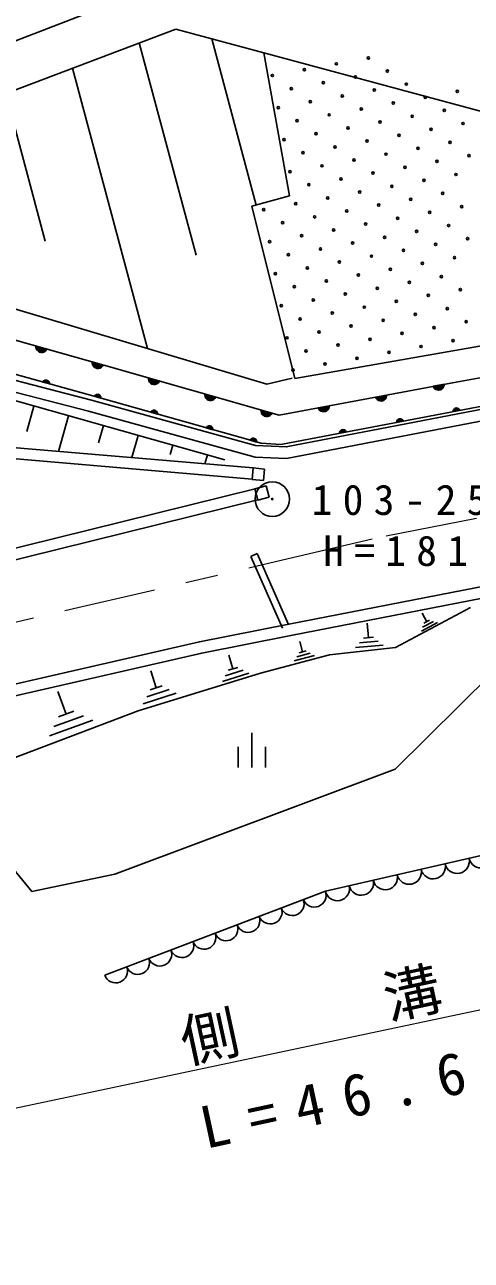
# Model space of a CAD drawing. Units: millimetres, scale not verified. Extents: x -61820 to 680000, y 20000 to 380000.
# Drawn here: x 336683 to 356080, y 296199 to 349820 of the extents above; entities that cross this region are included whole.
import ezdxf

# ---------------------------------------------------------------- set-up
doc = ezdxf.new("R2010")
doc.units = ezdxf.units.MM
doc.header["$LTSCALE"] = 1000
doc.linetypes.add('USER1', pattern=[8.2, 4, -1.4, 1.4, -1.4])
for name, color, linetype, lineweight in [('M-BGD', 7, 'Continuous', 25), ('M-BMK', 2, 'USER1', 13), ('M-BMK-SRVR', 3, 'Continuous', 25), ('M-STR-HTXT', 7, 'Continuous', 13), ('M-STR-STR3', 7, 'Continuous', 25)]:
    doc.layers.add(name, color=color, linetype=linetype, lineweight=lineweight)
doc.styles.add('ＭＳ ゴシック', font='')
doc.styles.get('ＭＳ ゴシック').set_extended_font_data('MS Gothic')

msp = doc.modelspace()

# ---------------------------------------------------------------- linework, layer by layer
at = {"layer": 'M-BGD'}
for p, q in [((347070, 348600), (343249, 349629)), ((344804, 349210), (346736, 341992)), ((341660, 349028), (344125, 339819)), ((338760, 347930), (342017, 335765)), ((335861, 346833), (337577, 340422)), ((339453, 333042), (333205, 334665)), ((337085, 333272), (336775, 332171)), ((346688, 331054), (339453, 333042)), ((338592, 332847), (338157, 331303)), ((340099, 332423), (339887, 331671)), ((341606, 331998), (341335, 331036)), ((343113, 331574), (342999, 331171)), ((346709, 331553), (348069, 331495)), ((334015, 331171), (346567, 330093)), ((344620, 331150), (344513, 330768)), ((346499, 326745), (346774, 326866)), ((347880, 323632), (346499, 326745)), ((348135, 323798), (346774, 326866)), ((354617, 323876), (353911, 323498)), ((354143, 323913), (353947, 324279)), ((353964, 323671), (354443, 323928)), ((354270, 323981), (354016, 323845)), ((351614, 323223), (351561, 323845)), ((348753, 322607), (348633, 323059)), ((352245, 322892), (351050, 322789)), ((351225, 322997), (352037, 323067)), ((351830, 323242), (351399, 323205)), ((345727, 321868), (345542, 322464)), ((349262, 322444), (348393, 322213)), ((348495, 322389), (349086, 322546)), ((348910, 322648), (348597, 322565)), ((342394, 321039), (342155, 321782)), ((345394, 321564), (346173, 321805)), ((345933, 321932), (345520, 321804)), ((346413, 321679), (345267, 321323)), ((338483, 319903), (338128, 320881)), ((343255, 320813), (341828, 320352)), ((341983, 320654), (342953, 320968)), ((342651, 321122), (342137, 320956)), ((339641, 319643), (337761, 318960)), ((337953, 319370), (339231, 319834)), ((338821, 320026), (338145, 319780)), ((346547, 319083), (346547, 317583)), ((345947, 318483), (345947, 317583)), ((347147, 318483), (347147, 317583))]:
    msp.add_line(p, q, dxfattribs=at)
for points in [[(317087, 339490), (318705, 342354), (345557, 352703)], [(315755, 337270), (316901, 339657), (343249, 349629)], [(297473, 336374), (298881, 336685), (299394, 336798), (301397, 337030), (303406, 337092), (305363, 336978), (307395, 336694), (309345, 336226), (311221, 335576), (313069, 334809), (316561, 333041), (318349, 332181), (320157, 331422), (322166, 330834), (324294, 330487), (326255, 330349), (328167, 330465), (333913, 331660), (346606, 330592)], [(348039, 331503), (367771, 335288), (378584, 336414)], [(378609, 335906), (367847, 334794), (348048, 330995), (346688, 331054)], [(333331, 335149), (339577, 333527), (346709, 331553)], [(345374, 330937), (333318, 334333), (326067, 333352), (322267, 333601), (318038, 334707)], [(143451, 296695), (157798, 298315), (167070, 299733), (177234, 302032), (186330, 304893), (194290, 307668), (199568, 309131), (204438, 310949), (214063, 314497), (221451, 316123), (230560, 316445), (239006, 315393), (242804, 314481), (252868, 311913), (262787, 310858), (264837, 310946), (268709, 311502), (272613, 312417), (287547, 318016), (295235, 319454), (306615, 322144), (317439, 324708), (322338, 323663), (346688, 329682)], [(346808, 329196), (322346, 323150), (317444, 324196), (306731, 321657), (295339, 318965), (287682, 317532), (272758, 311938), (268802, 311010), (264883, 310447), (262771, 310356), (252779, 311420), (242684, 313996), (238917, 314900), (230538, 315944), (221514, 315625), (214204, 314016), (204611, 310480), (199722, 308655), (194440, 307191), (186487, 304418), (177364, 301549), (167163, 299241), (157863, 297819), (143508, 296199)], [(322609, 318081), (344268, 323042), (348148, 323800), (368235, 327709)], [(368309, 327214), (348244, 323310), (344372, 322553), (322721, 317594)], [(332620, 317524), (336998, 312197), (340603, 312949), (352771, 317508), (361159, 325796)], [(356038, 324532), (352790, 322787), (349923, 322473), (346920, 321676), (341614, 320042), (336160, 317970), (326460, 316622), (325486, 318091)]]:
    msp.add_lwpolyline(points, dxfattribs=at)
for points in [[(347099, 330539), (346612, 330586), (346565, 330088), (347053, 330042)], [(347295, 329314), (347168, 329805), (346684, 329679), (346812, 329188)]]:
    msp.add_lwpolyline(points, close=True, dxfattribs=at)
at = {"layer": 'M-BMK'}
for p, q in [((352377, 327642), (367680, 330611)), ((347878, 326594), (352377, 327642)), ((282524, 311377), (347878, 326594))]:
    msp.add_line(p, q, dxfattribs=at)
at = {"layer": 'M-BMK-SRVR'}
for radius in [750, 30]:
    msp.add_circle((347436, 329234), radius, dxfattribs=at)
at = {"layer": 'M-STR-HTXT'}
msp.add_line((326284, 300702), (371880, 310324), dxfattribs=at)
at = {"layer": 'M-STR-STR3'}
for p, q in [((337181, 335840), (337624, 335715)), ((337606, 335689), (337183, 335809)), ((337184, 335777), (337588, 335663)), ((337551, 335642), (337205, 335740)), ((337226, 335703), (337514, 335621)), ((339640, 333711), (333302, 335464)), ((337458, 335606), (337266, 335660)), ((339626, 335149), (340068, 335024)), ((367787, 335408), (347814, 331609)), ((340051, 334998), (339627, 335117)), ((339629, 335086), (340033, 334972)), ((339996, 334951), (339649, 335049)), ((339670, 335012), (339959, 334930)), ((339903, 334915), (339710, 334969)), ((337485, 334333), (337750, 334258)), ((337745, 334284), (337503, 334353)), ((337527, 334371), (337735, 334312)), ((337718, 334342), (337557, 334388)), ((337596, 334395), (337688, 334369)), ((342069, 334453), (342511, 334327)), ((342493, 334301), (342070, 334421)), ((342072, 334390), (342476, 334275)), ((342439, 334254), (342092, 334353)), ((342113, 334316), (342401, 334233)), ((342345, 334218), (342153, 334273)), ((354442, 334101), (354894, 334186)), ((354889, 334155), (354457, 334073)), ((354472, 334046), (354885, 334123)), ((354861, 334088), (354507, 334022)), ((339725, 333713), (339990, 333637)), ((339985, 333664), (339743, 333733)), ((339767, 333751), (339974, 333692)), ((339958, 333721), (339796, 333767)), ((339836, 333775), (339928, 333749)), ((344512, 333756), (344954, 333630)), ((344936, 333603), (344513, 333724)), ((344515, 333692), (344919, 333577)), ((344881, 333557), (344535, 333656)), ((344556, 333618), (344844, 333536)), ((344788, 333521), (344596, 333576)), ((351945, 333631), (352397, 333716)), ((352393, 333685), (351960, 333604)), ((351976, 333576), (352388, 333654)), ((352365, 333619), (352011, 333552)), ((352046, 333528), (352340, 333584)), ((352297, 333545), (352100, 333508)), ((354542, 333998), (354837, 334053)), ((354794, 334015), (354597, 333978)), ((342180, 333024), (342445, 332946)), ((342440, 332973), (342199, 333043)), ((342223, 333061), (342430, 333001)), ((342414, 333030), (342252, 333078)), ((342292, 333085), (342384, 333058)), ((346955, 333059), (347397, 332932)), ((347379, 332906), (346956, 333027)), ((346957, 332995), (347361, 332880)), ((349448, 333162), (349900, 333247)), ((349896, 333216), (349464, 333134)), ((349479, 333107), (349892, 333184)), ((349868, 333149), (349514, 333083)), ((349549, 333059), (349844, 333114)), ((349800, 333076), (349604, 333039)), ((355296, 333057), (355567, 333108)), ((355551, 333130), (355303, 333083)), ((355316, 333110), (355528, 333150)), ((355500, 333169), (355335, 333138)), ((355367, 333162), (355462, 333180)), ((347324, 332859), (346978, 332958)), ((346999, 332921), (347287, 332839)), ((347231, 332824), (347039, 332879)), ((352842, 332590), (353113, 332642)), ((353096, 332663), (352849, 332616)), ((352862, 332643), (353074, 332683)), ((353046, 332702), (352881, 332671)), ((352913, 332695), (353007, 332713)), ((344581, 332349), (344846, 332272)), ((344841, 332298), (344599, 332369)), ((344623, 332387), (344830, 332326)), ((344814, 332356), (344653, 332403)), ((344693, 332410), (344785, 332383)), ((350364, 332119), (350635, 332171)), ((350619, 332192), (350371, 332145)), ((350384, 332171), (350596, 332212)), ((350568, 332231), (350403, 332200)), ((350435, 332224), (350530, 332242)), ((346486, 331814), (346751, 331736)), ((346746, 331762), (346504, 331833)), ((346528, 331851), (346736, 331791)), ((346719, 331820), (346558, 331868)), ((346598, 331875), (346690, 331848))]:
    msp.add_line(p, q, dxfattribs=at)
for points in [[(376197, 339102), (369997, 338242), (348420, 334473), (346553, 341941), (348178, 342396), (347070, 348600)], [(378462, 338855), (376197, 339102), (372772, 339236), (362763, 344372), (347070, 348600)], [(348295, 334475), (347205, 334223), (334388, 338033)], [(333744, 336843), (340119, 335041), (347728, 332869), (355256, 334285), (367372, 336479), (371545, 336996), (378518, 337728)], [(347814, 331609), (346950, 331657), (339640, 333711)], [(360849, 315901), (357021, 313875), (349740, 312220), (340159, 308571)]]:
    msp.add_lwpolyline(points, dxfattribs=at)
for points in [[(337651, 335738), (337616, 335686), (337573, 335646), (337512, 335612), (337455, 335596), (337392, 335593), (337315, 335615), (337263, 335651), (337223, 335693), (337188, 335755), (337173, 335811), (337170, 335874)], [(340096, 335047), (340060, 334995), (340018, 334955), (339956, 334920), (339900, 334905), (339837, 334902), (339760, 334924), (339707, 334960), (339668, 335002), (339633, 335064), (339618, 335120), (339615, 335183)], [(337467, 334313), (337488, 334345), (337514, 334369), (337551, 334389), (337585, 334399), (337623, 334400), (337669, 334387), (337700, 334365), (337724, 334340), (337745, 334303), (337754, 334269), (337755, 334231)], [(342539, 334350), (342503, 334298), (342461, 334258), (342399, 334224), (342342, 334208), (342279, 334206), (342202, 334228), (342150, 334263), (342110, 334306), (342076, 334368), (342061, 334424), (342058, 334487)], [(354908, 334219), (354899, 334157), (354879, 334102), (354839, 334043), (354795, 334005), (354740, 333974), (354661, 333959), (354599, 333968), (354544, 333988), (354486, 334028), (354447, 334071), (354416, 334127)], [(339707, 333693), (339728, 333725), (339754, 333748), (339791, 333769), (339824, 333778), (339862, 333780), (339908, 333767), (339940, 333745), (339964, 333720), (339984, 333682), (339993, 333649), (339995, 333611)], [(344982, 333653), (344946, 333601), (344903, 333561), (344842, 333526), (344785, 333511), (344722, 333508), (344645, 333530), (344593, 333566), (344553, 333609), (344519, 333671), (344504, 333727), (344501, 333790)], [(352411, 333750), (352403, 333687), (352382, 333632), (352342, 333574), (352299, 333535), (352243, 333504), (352165, 333490), (352102, 333498), (352048, 333518), (351989, 333558), (351950, 333602), (351920, 333657)], [(342162, 333004), (342184, 333035), (342209, 333059), (342247, 333080), (342280, 333088), (342318, 333090), (342364, 333076), (342396, 333054), (342419, 333029), (342440, 332992), (342448, 332958), (342450, 332920)], [(347425, 332956), (347389, 332903), (347346, 332864), (347284, 332829), (347228, 332814), (347165, 332811), (347088, 332833), (347036, 332869), (346996, 332911), (346962, 332973), (346946, 333030), (346944, 333093)], [(349914, 333280), (349906, 333217), (349886, 333163), (349846, 333105), (349802, 333066), (349747, 333035), (349668, 333020), (349606, 333029), (349551, 333049), (349493, 333089), (349454, 333132), (349423, 333188)], [(355289, 333031), (355294, 333068), (355306, 333101), (355329, 333136), (355355, 333160), (355389, 333178), (355436, 333187), (355473, 333182), (355506, 333170), (355541, 333146), (355565, 333120), (355583, 333087)], [(352834, 332564), (352840, 332602), (352851, 332635), (352875, 332670), (352902, 332693), (352935, 332712), (352982, 332721), (353019, 332715), (353052, 332704), (353087, 332680), (353111, 332654), (353129, 332620)], [(344563, 332330), (344584, 332361), (344610, 332384), (344647, 332405), (344681, 332414), (344719, 332415), (344765, 332402), (344796, 332380), (344820, 332354), (344840, 332317), (344849, 332283), (344850, 332245)], [(350356, 332093), (350362, 332131), (350374, 332163), (350397, 332199), (350423, 332222), (350457, 332240), (350504, 332249), (350541, 332244), (350574, 332232), (350609, 332208), (350633, 332182), (350651, 332149)], [(346468, 331794), (346489, 331825), (346515, 331849), (346552, 331869), (346586, 331878), (346624, 331880), (346670, 331866), (346701, 331844), (346725, 331819), (346745, 331781), (346754, 331748), (346756, 331710)]]:
    msp.add_lwpolyline(points, close=True, dxfattribs=at)
for centre in [(350221, 348123), (351612, 348377), (347439, 347616), (348830, 347870), (351044, 347555), (352435, 347808), (348261, 347047), (349652, 347301), (351866, 346986), (353258, 347240), (355471, 346925), (349084, 346478), (350475, 346732), (352689, 346417), (354080, 346671), (347693, 346225), (349906, 345910), (351298, 346163), (353511, 345848), (354903, 346102), (348515, 345656), (350729, 345341), (352120, 345595), (354334, 345280), (355725, 345533), (347946, 344833), (349338, 345087), (351551, 344772), (352943, 345026), (348769, 344265), (350160, 344518), (352374, 344203), (353765, 344457), (355156, 344711), (349591, 343696), (350983, 343950), (354588, 343888), (355979, 344142), (348200, 343442), (351805, 343381), (353196, 343635), (355410, 343320), (349023, 342873), (350414, 343127), (352628, 342812), (354019, 343066), (349845, 342305), (351236, 342558), (353450, 342243), (354841, 342497), (347063, 341797), (348454, 342051), (350668, 341736), (352059, 341990), (354273, 341675), (355664, 341928), (347885, 341228), (349276, 341482), (351490, 341167), (352881, 341421), (355095, 341106), (348708, 340660), (350099, 340913), (352313, 340598), (353704, 340852), (355918, 340537), (347316, 340406), (349530, 340091), (350921, 340345), (353135, 340030), (354526, 340283), (348139, 339837), (350353, 339522), (351744, 339776), (353958, 339461), (355349, 339715), (347570, 339015), (348961, 339268), (351175, 338953), (352566, 339207), (354780, 338892), (348393, 338446), (349784, 338700), (351998, 338385), (353389, 338638), (355603, 338323), (349215, 337877), (350606, 338131), (352820, 337816), (354211, 338070), (347824, 337623), (350038, 337308), (351429, 337562), (353643, 337247), (355034, 337501), (348646, 337055), (350860, 336740), (352251, 336993), (355856, 336932), (348078, 336232), (349469, 336486), (351683, 336171), (353074, 336425), (354465, 336678), (348900, 335663), (350291, 335917), (353896, 335856), (355288, 336110), (349723, 335095), (351114, 335348), (352505, 335602), (348331, 334841)]:
    msp.add_circle(centre, 50, dxfattribs=at)
for centre, radius, start, end in [((356501, 313757), 533, 192.806, 12.806), ((353380, 313048), 533, 192.806, 12.806), ((354421, 313284), 533, 192.806, 12.806), ((355461, 313520), 533, 192.806, 12.806), ((351300, 312575), 533, 192.806, 12.806), ((352341, 312811), 533, 192.806, 12.806), ((349261, 312038), 513, 200.8514, 20.8514), ((350260, 312338), 533, 192.806, 12.806), ((348303, 311673), 513, 200.8514, 20.8514), ((346387, 310943), 513, 200.8514, 20.8514), ((347345, 311308), 513, 200.8514, 20.8514), ((345429, 310578), 513, 200.8514, 20.8514), ((343513, 309848), 513, 200.8514, 20.8514), ((344471, 310213), 513, 200.8514, 20.8514), ((342554, 309483), 513, 200.8514, 20.8514), ((340638, 308753), 513, 200.8514, 20.8514), ((341596, 309118), 513, 200.8514, 20.8514)]:
    msp.add_arc(centre, radius, start, end, dxfattribs=at)

# ---------------------------------------------------------------- texts
at = {"layer": 'M-BMK-SRVR', "char_height": 1320, "attachment_point": 7, "style": 'ＭＳ ゴシック'}
for s, insert in [('\\T1.5;103-25-0-2', (349147, 328523)), ('\\T1.5;H=181.845', (349648, 326312))]:
    msp.add_mtext(s, dxfattribs=dict(at, insert=insert))
at = {"layer": 'M-STR-HTXT', "char_height": 1833, "attachment_point": 7, "rotation": 12.2, "style": 'ＭＳ ゴシック'}
for s, insert in [('\\T1.2;側\u3000\u3000溝', (343727, 304542)), ('\\T1.68;L=46.6', (344539, 300999))]:
    msp.add_mtext(s, dxfattribs=dict(at, insert=insert))

doc.saveas('drawing.dxf')
